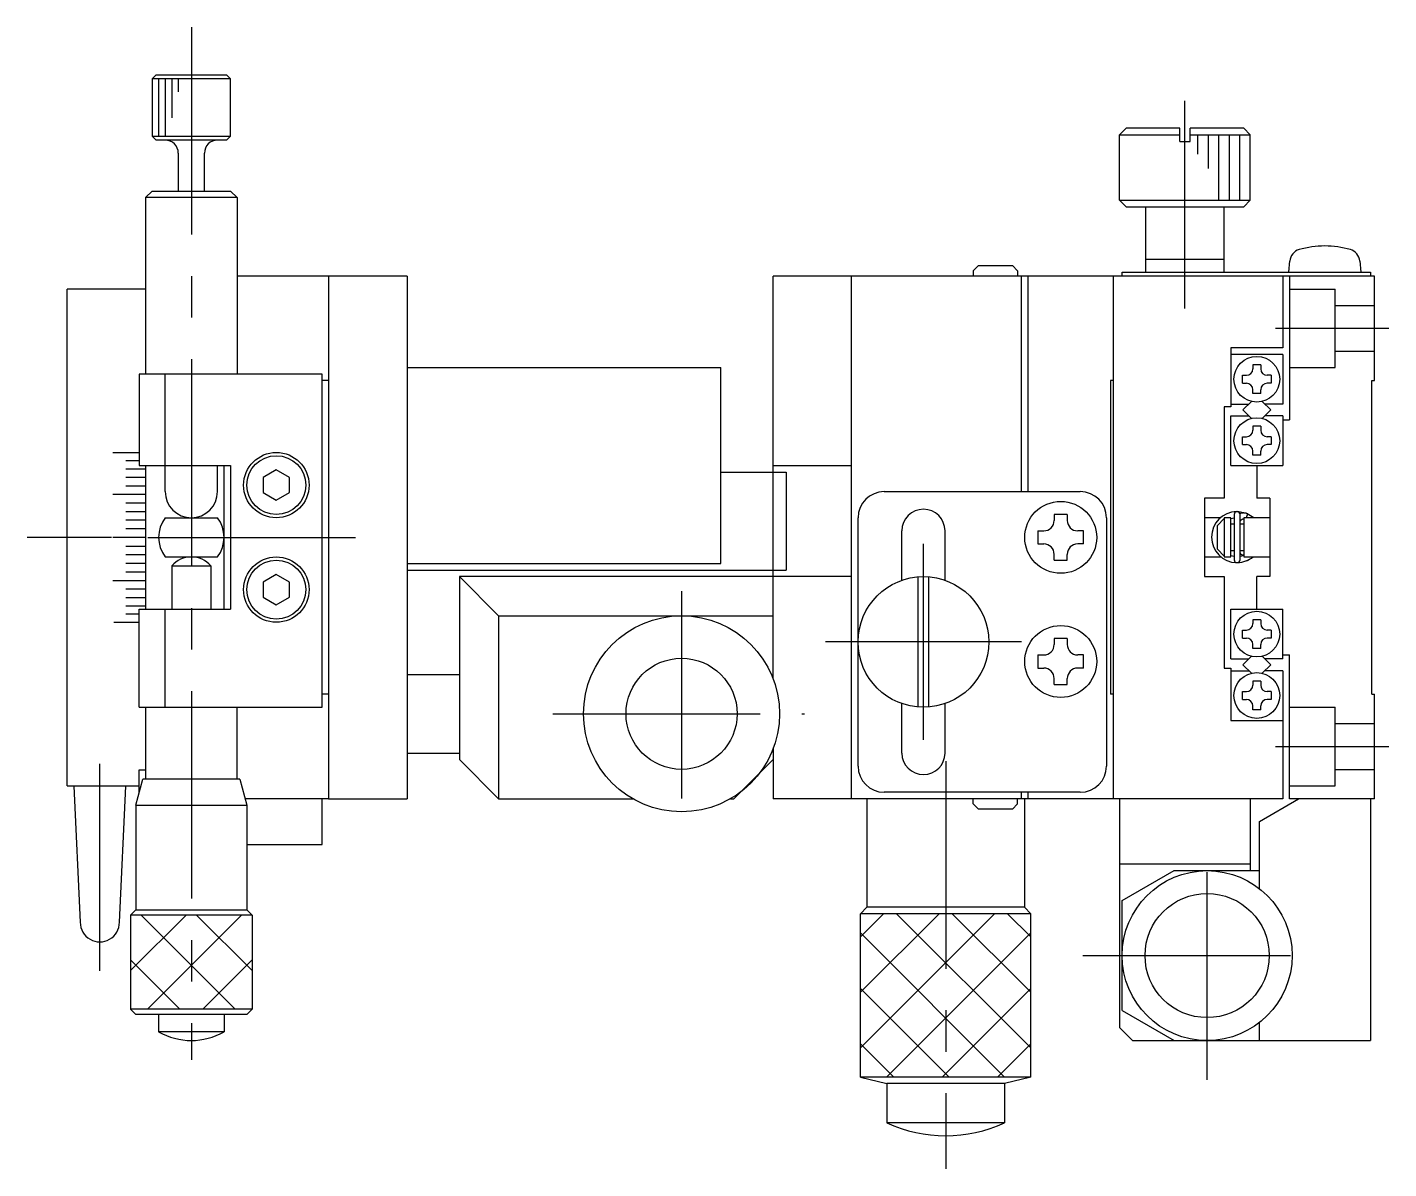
# Model space of a CAD drawing. Extents: x -1 to 365, y -8 to 323.
# Drawn here: x 260.8 to 364.9, y 124.6 to 211.9 of the extents above; entities that cross this region are included whole.
import ezdxf

# ---------------------------------------------------------------- set-up
doc = ezdxf.new("R2010")
doc.units = 0
doc.header["$LTSCALE"] = 0.5
doc.linetypes.add('CENTER', pattern=[50.8, 31.75, -6.35, 6.35, -6.35])
doc.linetypes.add('DASHED', pattern=[19.05, 12.7, -6.35])
for name, color, linetype in [('MSM_CENTER', 1, 'CENTER'), ('MSM_CONTINUOUS', 7, 'CONTINUOUS'), ('MSM_DASHED', 4, 'DASHED'), ('MSM_NARROW', 5, 'CONTINUOUS')]:
    doc.layers.add(name, color=color, linetype=linetype)

msp = doc.modelspace()

# ---------------------------------------------------------------- linework, layer by layer
at = {"layer": 'MSM_CENTER'}
for p, q in [((273.32, 211.95), (273.32, 132.93)), ((349.32, 190.43), (349.32, 207.13)), ((356.26, 188.91), (364.91, 188.91)), ((267.2, 172.91), (260.77, 172.91)), ((270, 172.91), (287.37, 172.91)), ((329.32, 157.41), (329.32, 172.41)), ((310.82, 168.8), (310.82, 150.08)), ((336.82, 164.91), (321.82, 164.91)), ((300.96, 159.41), (320.21, 159.41)), ((356.26, 156.91), (364.91, 156.91)), ((266.32, 139.73), (266.32, 155.59)), ((331.02, 155.78), (331.02, 124.6)), ((351.02, 131.41), (351.02, 150.41)), ((341.52, 140.91), (360.52, 140.91))]:
    msp.add_line(p, q, dxfattribs=at)
at = {"layer": 'MSM_CONTINUOUS'}
for p, q in [((270.62, 208.31), (270.32, 208.01)), ((270.62, 208.31), (276.02, 208.31)), ((276.32, 208.01), (276.02, 208.31)), ((276.32, 208.01), (270.32, 208.01)), ((270.32, 208.01), (270.32, 203.61)), ((276.32, 203.61), (276.32, 208.01)), ((344.82, 204.21), (344.32, 203.71)), ((348.92, 204.21), (344.82, 204.21)), ((348.92, 203.21), (348.92, 204.21)), ((353.82, 204.21), (349.72, 204.21)), ((349.72, 203.21), (349.72, 204.21)), ((354.32, 203.71), (353.82, 204.21)), ((270.32, 203.61), (276.32, 203.61)), ((270.32, 203.61), (270.62, 203.31)), ((276.02, 203.31), (270.62, 203.31)), ((276.02, 203.31), (276.32, 203.61)), ((344.32, 203.71), (348.92, 203.71)), ((344.32, 198.71), (344.32, 203.71)), ((348.92, 203.21), (349.72, 203.21)), ((349.72, 203.71), (354.32, 203.71)), ((354.32, 198.71), (354.32, 203.71)), ((272.32, 202.31), (272.32, 199.41)), ((274.32, 199.41), (274.32, 202.31)), ((270.32, 199.41), (269.82, 198.91)), ((270.32, 199.41), (276.32, 199.41)), ((276.82, 198.91), (276.32, 199.41)), ((276.82, 198.91), (269.82, 198.91)), ((269.82, 198.91), (269.82, 185.41)), ((276.82, 198.91), (276.82, 185.41)), ((344.32, 198.71), (354.32, 198.71)), ((344.32, 198.71), (344.82, 198.21)), ((344.82, 198.21), (353.82, 198.21)), ((346.32, 193.21), (346.32, 198.21)), ((352.32, 193.21), (352.32, 198.21)), ((353.82, 198.21), (354.32, 198.71)), ((333.52, 193.71), (333.12, 193.31)), ((333.52, 193.71), (336.12, 193.71)), ((336.12, 193.71), (336.52, 193.31)), ((346.32, 194.21), (352.32, 194.21)), ((357.27, 193.21), (357.34, 194.06)), ((362.69, 194.06), (362.77, 193.21)), ((289.82, 192.91), (276.82, 192.91)), ((283.82, 192.91), (283.82, 152.91)), ((289.82, 192.91), (289.82, 152.91)), ((363.82, 192.91), (317.82, 192.91)), ((317.82, 162.11), (317.82, 192.91)), ((323.82, 152.91), (323.82, 192.91)), ((333.12, 193.31), (333.12, 192.91)), ((336.52, 193.31), (336.52, 192.91)), ((336.82, 176.41), (336.82, 192.91)), ((337.32, 176.41), (337.32, 192.91)), ((343.82, 192.91), (343.82, 152.91)), ((344.52, 193.21), (363.52, 193.21)), ((344.52, 192.91), (344.52, 193.21)), ((356.82, 192.91), (356.82, 187.41)), ((357.32, 192.91), (357.32, 181.91)), ((363.52, 193.21), (363.52, 192.91)), ((363.82, 184.91), (363.82, 192.91)), ((269.82, 191.91), (263.82, 191.91)), ((263.82, 153.91), (263.82, 191.91)), ((356.82, 187.41), (352.82, 187.41)), ((352.82, 187.41), (352.82, 182.91)), ((356.82, 186.91), (352.82, 186.91)), ((356.82, 186.91), (356.82, 183.11)), ((269.32, 185.41), (269.32, 178.41)), ((283.32, 185.41), (269.32, 185.41)), ((271.32, 176.41), (271.32, 185.41)), ((283.32, 159.91), (283.32, 185.41)), ((289.82, 185.91), (313.82, 185.91)), ((313.82, 170.91), (313.82, 185.91)), ((355.12, 186.11), (354.52, 186.11)), ((354.52, 186.11), (354.52, 185.81)), ((355.12, 186.11), (355.12, 185.81)), ((283.82, 184.91), (283.32, 184.91)), ((343.82, 184.91), (343.62, 184.91)), ((343.62, 184.91), (343.62, 160.91)), ((353.72, 184.71), (353.72, 185.31)), ((353.72, 185.31), (354.02, 185.31)), ((353.72, 184.71), (354.02, 184.71)), ((355.92, 185.31), (355.62, 185.31)), ((355.92, 184.71), (355.62, 184.71)), ((355.92, 185.31), (355.92, 184.71)), ((363.62, 184.91), (363.82, 184.91)), ((363.62, 160.91), (363.62, 184.91)), ((353.76, 182.66), (354.41, 183.31)), ((354.52, 183.91), (354.52, 184.21)), ((355.12, 183.91), (354.52, 183.91)), ((355.12, 183.91), (355.12, 184.21)), ((355.23, 183.31), (355.88, 182.66)), ((352.82, 182.91), (352.32, 182.91)), ((352.32, 182.91), (352.32, 175.91)), ((352.82, 183.11), (354.21, 183.11)), ((353.76, 182.66), (354.41, 182.01)), ((355.23, 182.01), (355.88, 182.66)), ((356.82, 183.11), (355.43, 183.11)), ((352.82, 182.21), (354.21, 182.21)), ((352.82, 178.41), (352.82, 182.21)), ((355.12, 181.41), (354.52, 181.41)), ((354.52, 181.41), (354.52, 181.11)), ((355.12, 181.41), (355.12, 181.11)), ((356.82, 182.21), (355.43, 182.21)), ((356.82, 182.21), (356.82, 178.41)), ((356.82, 181.91), (357.32, 181.91)), ((353.72, 180.01), (353.72, 180.61)), ((353.72, 180.61), (354.02, 180.61)), ((355.92, 180.61), (355.62, 180.61)), ((355.92, 180.61), (355.92, 180.01)), ((267.32, 179.41), (269.32, 179.41)), ((353.72, 180.01), (354.02, 180.01)), ((354.52, 179.21), (354.52, 179.51)), ((355.12, 179.21), (354.52, 179.21)), ((355.12, 179.21), (355.12, 179.51)), ((355.92, 180.01), (355.62, 180.01)), ((268.32, 178.79), (269.32, 178.79)), ((268.32, 178.15), (269.82, 178.15)), ((269.32, 178.41), (276.32, 178.41)), ((269.82, 178.41), (269.82, 167.41)), ((275.32, 176.41), (275.32, 178.41)), ((275.82, 167.41), (275.82, 178.41)), ((276.32, 178.41), (276.32, 167.41)), ((317.82, 178.41), (323.82, 178.41)), ((352.82, 178.41), (356.82, 178.41)), ((354.82, 178.41), (354.82, 175.91)), ((268.32, 177.51), (269.82, 177.51)), ((279.82, 178.07), (278.82, 177.49)), ((278.82, 177.49), (278.82, 176.34)), ((280.82, 177.49), (279.82, 178.07)), ((280.82, 176.34), (280.82, 177.49)), ((313.82, 177.91), (318.82, 177.91)), ((318.82, 177.91), (318.82, 170.41)), ((267.32, 176.21), (269.82, 176.21)), ((268.32, 176.86), (269.82, 176.86)), ((278.82, 176.34), (279.82, 175.76)), ((279.82, 175.76), (280.82, 176.34)), ((326.32, 176.41), (341.32, 176.41)), ((268.32, 175.56), (269.82, 175.56)), ((352.32, 175.91), (350.82, 175.91)), ((350.82, 175.91), (350.82, 169.91)), ((355.82, 175.91), (354.82, 175.91)), ((355.82, 175.91), (355.82, 169.91)), ((268.32, 174.9), (269.82, 174.9)), ((268.32, 174.24), (269.82, 174.24)), ((271.32, 174.41), (275.32, 174.41)), ((324.32, 155.41), (324.32, 174.41)), ((340.32, 174.66), (339.32, 174.66)), ((339.32, 174.66), (339.32, 174.21)), ((340.32, 174.66), (340.32, 174.21)), ((343.32, 174.41), (343.32, 155.41)), ((352.05, 174.41), (350.82, 174.41)), ((351.82, 173.83), (352.32, 174.36)), ((352.82, 174.41), (352.32, 174.41)), ((352.32, 174.41), (352.32, 171.41)), ((352.82, 174.35), (353.09, 174.41)), ((352.82, 171.41), (352.82, 174.41)), ((353.09, 174.65), (353.09, 171.2)), ((354.1, 174.71), (353.34, 174.88)), ((353.54, 174.72), (353.53, 174.72)), ((353.57, 174.74), (353.54, 174.72)), ((353.54, 171.2), (353.54, 174.65)), ((353.54, 174.1), (353.55, 174.12)), ((353.54, 174.09), (353.54, 174.1)), ((353.54, 174.08), (353.54, 174.09)), ((353.54, 174.06), (353.54, 174.08)), ((353.54, 174.05), (353.54, 174.06)), ((353.55, 174.14), (353.56, 174.16)), ((353.55, 174.13), (353.55, 174.14)), ((353.55, 174.12), (353.55, 174.13)), ((353.56, 174.17), (353.57, 174.18)), ((353.56, 174.16), (353.56, 174.17)), ((353.61, 174.75), (353.57, 174.74)), ((353.57, 174.18), (353.58, 174.19)), ((353.58, 174.2), (353.59, 174.21)), ((353.58, 174.19), (353.58, 174.2)), ((353.59, 174.21), (353.6, 174.23)), ((353.6, 174.23), (353.61, 174.24)), ((353.64, 174.76), (353.61, 174.75)), ((353.61, 174.24), (353.62, 174.25)), ((353.62, 174.25), (353.63, 174.25)), ((353.63, 174.25), (353.64, 174.26)), ((353.68, 174.76), (353.64, 174.76)), ((353.64, 174.26), (353.65, 174.27)), ((353.65, 174.27), (353.66, 174.28)), ((353.66, 174.28), (353.67, 174.29)), ((353.67, 174.29), (353.68, 174.29)), ((353.71, 174.77), (353.68, 174.76)), ((353.68, 174.29), (353.69, 174.3)), ((353.69, 174.3), (353.71, 174.31)), ((353.75, 174.77), (353.71, 174.77)), ((353.71, 174.31), (353.72, 174.31)), ((353.72, 174.31), (353.73, 174.31)), ((353.73, 174.31), (353.74, 174.32)), ((353.74, 174.32), (353.76, 174.32)), ((353.78, 174.78), (353.75, 174.77)), ((353.76, 174.32), (353.77, 174.32)), ((353.77, 174.32), (353.79, 174.33)), ((353.82, 174.78), (353.78, 174.78)), ((353.79, 174.33), (353.8, 174.33)), ((353.8, 174.33), (353.81, 174.33)), ((353.81, 174.33), (353.82, 174.33)), ((353.85, 174.77), (353.82, 174.78)), ((353.82, 174.41), (353.82, 171.41)), ((355.82, 174.41), (353.82, 174.41)), ((353.89, 174.77), (353.85, 174.77)), ((353.93, 174.77), (353.89, 174.77)), ((353.96, 174.76), (353.93, 174.77)), ((354, 174.75), (353.96, 174.76)), ((354, 174.43), (353.99, 174.41)), ((354.03, 174.74), (354, 174.75)), ((354.1, 174.71), (354, 174.41)), ((354.01, 174.45), (354, 174.43)), ((354.02, 174.46), (354.01, 174.45)), ((354.03, 174.48), (354.02, 174.46)), ((354.06, 174.73), (354.03, 174.74)), ((354.04, 174.52), (354.03, 174.5)), ((354.03, 174.5), (354.03, 174.48)), ((354.05, 174.53), (354.04, 174.52)), ((354.06, 174.57), (354.05, 174.55)), ((354.05, 174.55), (354.05, 174.53)), ((354.09, 174.72), (354.06, 174.73)), ((354.07, 174.58), (354.06, 174.57)), ((354.08, 174.62), (354.07, 174.6)), ((354.07, 174.6), (354.07, 174.58)), ((354.09, 174.65), (354.08, 174.63)), ((354.08, 174.63), (354.08, 174.62)), ((354.58, 174.41), (354.09, 174.72)), ((354.09, 174.72), (354.1, 174.72)), ((354.1, 174.68), (354.09, 174.67)), ((354.09, 174.67), (354.09, 174.66)), ((354.09, 174.66), (354.09, 174.65)), ((354.1, 174.72), (354.1, 174.71)), ((354.1, 174.71), (354.1, 174.71)), ((354.13, 174.7), (354.1, 174.71)), ((354.1, 174.71), (354.1, 174.71)), ((354.1, 174.71), (354.1, 174.7)), ((354.1, 174.7), (354.1, 174.7)), ((354.1, 174.7), (354.1, 174.69)), ((354.1, 174.69), (354.1, 174.68)), ((269.82, 172.91), (267.32, 172.91)), ((268.32, 173.58), (269.82, 173.58)), ((327.67, 169.63), (327.67, 173.41)), ((330.97, 169.63), (330.97, 173.41)), ((338.07, 173.41), (338.07, 172.41)), ((338.07, 173.41), (338.52, 173.41)), ((341.57, 173.41), (341.12, 173.41)), ((341.57, 172.41), (341.57, 173.41)), ((351.82, 172), (351.82, 173.83)), ((353.09, 173.91), (352.82, 173.91)), ((353.82, 173.91), (353.54, 173.91)), ((268.32, 172.25), (269.82, 172.25)), ((338.07, 172.41), (338.52, 172.41)), ((341.57, 172.41), (341.12, 172.41)), ((352.32, 171.47), (351.82, 172)), ((352.82, 171.91), (353.09, 171.91)), ((353.54, 171.91), (353.82, 171.91)), ((268.32, 171.59), (269.82, 171.59)), ((268.32, 170.93), (269.82, 170.93)), ((271.32, 171.41), (275.32, 171.41)), ((289.82, 170.91), (313.82, 170.91)), ((339.32, 171.16), (339.32, 171.61)), ((339.32, 171.16), (340.32, 171.16)), ((340.32, 171.16), (340.32, 171.61)), ((350.82, 171.41), (352.09, 171.41)), ((352.32, 171.41), (352.82, 171.41)), ((353.09, 171.45), (352.82, 171.51)), ((353.54, 171.8), (353.54, 171.81)), ((353.54, 171.79), (353.54, 171.8)), ((353.54, 171.77), (353.54, 171.79)), ((353.54, 171.76), (353.54, 171.77)), ((353.55, 171.75), (353.54, 171.76)), ((353.82, 171.52), (353.54, 171.45)), ((353.55, 171.73), (353.55, 171.75)), ((353.55, 171.72), (353.55, 171.73)), ((353.56, 171.71), (353.55, 171.72)), ((353.56, 171.7), (353.56, 171.71)), ((353.57, 171.68), (353.56, 171.7)), ((353.57, 171.67), (353.57, 171.68)), ((353.58, 171.66), (353.57, 171.67)), ((353.59, 171.65), (353.58, 171.66)), ((353.6, 171.64), (353.59, 171.65)), ((353.6, 171.63), (353.6, 171.64)), ((353.61, 171.62), (353.6, 171.63)), ((353.62, 171.61), (353.61, 171.62)), ((353.63, 171.6), (353.62, 171.61)), ((353.64, 171.59), (353.63, 171.6)), ((353.65, 171.58), (353.64, 171.59)), ((353.67, 171.57), (353.65, 171.58)), ((353.68, 171.57), (353.67, 171.57)), ((353.69, 171.56), (353.68, 171.57)), ((353.7, 171.56), (353.69, 171.56)), ((353.71, 171.55), (353.7, 171.56)), ((353.73, 171.55), (353.71, 171.55)), ((353.74, 171.54), (353.73, 171.55)), ((353.75, 171.54), (353.74, 171.54)), ((353.77, 171.54), (353.75, 171.54)), ((353.78, 171.53), (353.77, 171.54)), ((353.79, 171.53), (353.78, 171.53)), ((353.81, 171.53), (353.79, 171.53)), ((353.82, 171.53), (353.81, 171.53)), ((353.82, 171.41), (355.82, 171.41)), ((354.03, 171.12), (354.09, 171.14)), ((354.09, 171.14), (354.12, 171.15)), ((354.09, 171.14), (354.09, 171.14)), ((354.1, 171.14), (354.09, 171.14)), ((354.09, 171.14), (354.09, 171.14)), ((354.09, 171.14), (354.09, 171.14)), ((268.32, 170.27), (269.82, 170.27)), ((271.82, 170.74), (274.82, 170.74)), ((271.82, 170.74), (271.82, 167.41)), ((274.82, 170.74), (274.82, 167.41)), ((279.82, 170.07), (278.82, 169.49)), ((280.82, 169.49), (279.82, 170.07)), ((289.82, 170.41), (318.82, 170.41)), ((293.82, 169.91), (296.82, 166.91)), ((293.82, 169.91), (293.82, 155.91)), ((323.82, 169.91), (293.82, 169.91)), ((328.92, 159.95), (328.92, 169.91)), ((329.72, 159.91), (329.72, 169.9)), ((350.82, 169.91), (352.32, 169.91)), ((352.32, 169.91), (352.32, 162.91)), ((354.82, 167.41), (354.82, 169.91)), ((355.82, 169.91), (354.82, 169.91)), ((267.32, 169.61), (269.82, 169.61)), ((268.32, 168.96), (269.82, 168.96)), ((278.82, 169.49), (278.82, 168.34)), ((280.82, 168.34), (280.82, 169.49)), ((268.32, 168.32), (269.82, 168.32)), ((268.32, 167.68), (269.82, 167.68)), ((278.82, 168.34), (279.82, 167.76)), ((279.82, 167.76), (280.82, 168.34)), ((269.32, 167.04), (268.32, 167.04)), ((269.32, 167.41), (276.32, 167.41)), ((269.32, 159.91), (269.32, 167.41)), ((271.32, 159.91), (271.32, 167.41)), ((296.82, 166.91), (296.82, 152.91)), ((296.82, 166.91), (317.82, 166.91)), ((352.82, 167.41), (356.82, 167.41)), ((352.82, 163.61), (352.82, 167.41)), ((356.82, 163.61), (356.82, 167.41)), ((267.39, 166.42), (269.32, 166.42)), ((353.72, 165.21), (353.72, 165.81)), ((353.72, 165.81), (354.02, 165.81)), ((355.12, 166.61), (354.52, 166.61)), ((354.52, 166.61), (354.52, 166.31)), ((355.12, 166.61), (355.12, 166.31)), ((355.92, 165.81), (355.62, 165.81)), ((355.92, 165.81), (355.92, 165.21)), ((340.32, 165.16), (339.32, 165.16)), ((339.32, 165.16), (339.32, 164.71)), ((340.32, 165.16), (340.32, 164.71)), ((353.72, 165.21), (354.02, 165.21)), ((354.52, 164.41), (354.52, 164.71)), ((355.12, 164.41), (355.12, 164.71)), ((355.92, 165.21), (355.62, 165.21)), ((338.07, 163.91), (338.07, 162.91)), ((338.07, 163.91), (338.52, 163.91)), ((341.57, 163.91), (341.12, 163.91)), ((341.57, 162.91), (341.57, 163.91)), ((352.82, 163.61), (354.21, 163.61)), ((353.76, 163.16), (354.41, 163.81)), ((355.12, 164.41), (354.52, 164.41)), ((355.23, 163.81), (355.88, 163.16)), ((356.82, 163.61), (355.43, 163.61)), ((356.82, 163.91), (357.32, 163.91)), ((357.32, 152.91), (357.32, 163.91)), ((338.07, 162.91), (338.52, 162.91)), ((341.57, 162.91), (341.12, 162.91)), ((352.32, 162.91), (352.82, 162.91)), ((352.82, 162.91), (352.82, 158.91)), ((352.82, 162.71), (354.21, 162.71)), ((353.76, 163.16), (354.41, 162.51)), ((355.23, 162.51), (355.88, 163.16)), ((356.82, 162.71), (355.43, 162.71)), ((356.82, 162.71), (356.82, 152.91)), ((289.82, 162.41), (293.82, 162.41)), ((339.32, 161.66), (339.32, 162.11)), ((339.32, 161.66), (340.32, 161.66)), ((340.32, 161.66), (340.32, 162.11)), ((355.12, 161.91), (354.52, 161.91)), ((354.52, 161.91), (354.52, 161.61)), ((355.12, 161.91), (355.12, 161.61)), ((283.82, 160.91), (283.32, 160.91)), ((343.82, 160.91), (343.62, 160.91)), ((353.72, 160.51), (353.72, 161.11)), ((353.72, 161.11), (354.02, 161.11)), ((353.72, 160.51), (354.02, 160.51)), ((355.92, 161.11), (355.62, 161.11)), ((355.92, 160.51), (355.62, 160.51)), ((355.92, 161.11), (355.92, 160.51)), ((363.62, 160.91), (363.82, 160.91)), ((363.82, 152.91), (363.82, 160.91)), ((269.32, 159.91), (283.32, 159.91)), ((269.82, 159.91), (269.82, 154.41)), ((276.82, 154.41), (276.82, 159.91)), ((327.67, 156.41), (327.67, 160.19)), ((330.97, 156.41), (330.97, 160.19)), ((354.52, 159.71), (354.52, 160.01)), ((355.12, 159.71), (354.52, 159.71)), ((355.12, 159.71), (355.12, 160.01)), ((352.82, 158.91), (356.82, 158.91)), ((289.82, 156.41), (293.82, 156.41)), ((317.82, 156.72), (317.82, 152.91)), ((293.82, 155.91), (296.82, 152.91)), ((317.82, 155.91), (314.82, 152.91)), ((269.07, 152.41), (269.6, 154.41)), ((269.32, 155.13), (269.82, 155.13)), ((269.32, 153.41), (269.32, 155.13)), ((277.03, 154.41), (269.6, 154.41)), ((277.03, 154.41), (277.57, 152.41)), ((263.82, 153.91), (269.32, 153.91)), ((264.32, 153.88), (264.82, 143.46)), ((267.82, 143.46), (268.32, 153.88)), ((341.32, 153.41), (326.32, 153.41)), ((336.82, 152.91), (336.82, 153.41)), ((337.32, 152.91), (337.32, 153.41)), ((269.07, 152.41), (277.57, 152.41)), ((269.07, 152.41), (269.07, 144.41)), ((283.82, 152.91), (277.43, 152.91)), ((277.57, 152.41), (277.57, 144.41)), ((283.32, 149.41), (283.32, 152.91)), ((283.82, 152.91), (289.82, 152.91)), ((296.82, 152.91), (307.08, 152.91)), ((314.56, 152.91), (314.82, 152.91)), ((356.82, 152.91), (317.82, 152.91)), ((325, 152.91), (325, 144.61)), ((333.12, 152.51), (333.12, 152.91)), ((333.12, 152.51), (333.52, 152.11)), ((336.12, 152.11), (333.52, 152.11)), ((336.52, 152.51), (336.12, 152.11)), ((336.52, 152.51), (336.52, 152.91)), ((337.04, 152.91), (337.04, 144.61)), ((344.32, 152.91), (344.32, 135.41)), ((354.32, 152.91), (354.32, 147.41)), ((355.02, 151.18), (358.02, 152.91)), ((363.82, 152.91), (357.32, 152.91)), ((363.52, 152.91), (363.52, 134.41)), ((355.02, 146.04), (355.02, 151.18)), ((277.57, 149.41), (283.32, 149.41)), ((354.32, 147.91), (344.32, 147.91)), ((344.52, 145.12), (348.49, 147.41)), ((348.49, 147.41), (355.02, 147.41)), ((344.52, 136.71), (344.52, 145.12)), ((268.67, 144.01), (269.07, 144.41)), ((277.97, 144.01), (268.67, 144.01)), ((268.67, 144.01), (268.67, 144.01)), ((268.67, 144.01), (268.67, 136.81)), ((269.07, 144.41), (277.57, 144.41)), ((277.97, 144.01), (277.57, 144.41)), ((277.97, 144.01), (277.96, 144.01)), ((277.97, 144.01), (277.97, 136.81)), ((324.5, 144.11), (325, 144.61)), ((337.54, 144.11), (324.5, 144.11)), ((324.5, 131.61), (324.5, 144.11)), ((337.04, 144.61), (325, 144.61)), ((337.54, 144.11), (337.04, 144.61)), ((337.54, 131.61), (337.54, 144.11)), ((277.97, 136.81), (268.67, 136.81)), ((269.07, 136.41), (268.67, 136.81)), ((277.57, 136.41), (277.97, 136.81)), ((344.52, 136.71), (348.49, 134.41)), ((277.57, 136.41), (269.07, 136.41)), ((270.82, 136.41), (270.82, 135.08)), ((275.82, 136.41), (275.82, 135.08)), ((344.32, 135.41), (345.32, 134.41)), ((355.02, 134.41), (355.02, 135.79)), ((275.82, 135.08), (270.82, 135.08)), ((345.32, 134.41), (363.52, 134.41)), ((337.54, 131.61), (324.5, 131.61)), ((324.5, 131.61), (326.52, 131.11)), ((337.54, 131.61), (335.52, 131.11)), ((335.52, 131.11), (326.52, 131.11)), ((326.52, 131.11), (326.52, 128.11)), ((335.52, 131.11), (335.52, 128.11)), ((335.52, 128.11), (326.52, 128.11))]:
    msp.add_line(p, q, dxfattribs=at)
for centre, radius in [((354.82, 185.01), 1.75), ((354.82, 180.31), 1.75), ((279.82, 176.91), 2.5), ((279.82, 176.91), 2.25), ((339.82, 172.91), 2.75), ((279.82, 168.91), 2.5), ((279.82, 168.91), 2.25), ((329.32, 164.91), 5), ((310.82, 159.41), 7.5), ((354.82, 165.51), 1.75), ((339.82, 163.41), 2.75), ((310.82, 159.41), 4.25), ((354.82, 160.81), 1.75), ((351.02, 140.91), 6.5), ((351.02, 140.91), 4.75)]:
    msp.add_circle(centre, radius, dxfattribs=at)
for centre, radius, start, end in [((271.32, 202.31), 1, 0, 90), ((275.32, 202.31), 1, 90, 180), ((358.34, 193.97), 1, 106.257, 175), ((360.02, 188.21), 7, 73.743, 106.257), ((361.7, 193.97), 1, 5, 73.743), ((354.02, 185.81), 0.5, 270, 0), ((355.62, 185.81), 0.5, 180, 270), ((354.02, 184.21), 0.5, 0, 90), ((355.62, 184.21), 0.5, 90, 180), ((354.02, 181.11), 0.5, 270, 0), ((355.62, 181.11), 0.5, 180, 270), ((354.02, 179.51), 0.5, 0, 90), ((355.62, 179.51), 0.5, 90, 180), ((273.32, 176.41), 2, 180, 0), ((326.32, 174.41), 2, 90, 180), ((341.32, 174.41), 2, 0, 90), ((329.32, 173.41), 1.65, 0, 180), ((273.32, 172.91), 2.5, 143.1302, 216.8701), ((273.32, 172.91), 2.5, 323.1299, 36.8698), ((338.52, 174.21), 0.8, 270, 0), ((341.12, 174.21), 0.8, 180, 270), ((353.31, 172.93), 1.95, 90.7473, 269.1574), ((353.31, 174.65), 0.225, 0, 180), ((338.52, 171.61), 0.8, 0, 90), ((341.12, 171.61), 0.8, 90, 180), ((273.32, 169.41), 2, 41.4097, 138.5904), ((353.31, 171.2), 0.225, 180, 0), ((353.31, 172.94), 1.95, 270.9364, 308.8679), ((354.02, 166.31), 0.5, 270, 0), ((355.62, 166.31), 0.5, 180, 270), ((338.52, 164.71), 0.8, 270, 0), ((341.12, 164.71), 0.8, 180, 270), ((354.02, 164.71), 0.5, 0, 90), ((355.62, 164.71), 0.5, 90, 180), ((338.52, 162.11), 0.8, 0, 90), ((341.12, 162.11), 0.8, 90, 180), ((354.02, 161.61), 0.5, 270, 0), ((355.62, 161.61), 0.5, 180, 270), ((354.02, 160.01), 0.5, 0, 90), ((355.62, 160.01), 0.5, 90, 180), ((329.32, 156.41), 1.65, 180, 0), ((326.32, 155.41), 2, 180, 270), ((341.32, 155.41), 2, 270, 0), ((266.32, 143.46), 1.5, 179.9999, 0.0001), ((273.32, 139.41), 5, 240, 300), ((331.02, 137.74), 10.62, 244.9423, 295.0577)]:
    msp.add_arc(centre, radius, start, end, dxfattribs=at)
at = {"layer": 'MSM_DASHED'}
for p, q in [((357.32, 191.91), (360.82, 191.91)), ((360.82, 185.91), (360.82, 191.91)), ((360.82, 190.66), (363.82, 190.66)), ((360.82, 187.16), (363.82, 187.16)), ((357.32, 185.91), (360.82, 185.91)), ((357.32, 159.91), (360.82, 159.91)), ((360.82, 153.91), (360.82, 159.91)), ((360.82, 158.66), (363.82, 158.66)), ((360.82, 155.16), (363.82, 155.16)), ((357.32, 153.91), (360.82, 153.91))]:
    msp.add_line(p, q, dxfattribs=at)
at = {"layer": 'MSM_NARROW'}
for p, q in [((270.82, 208.01), (270.82, 203.61)), ((271.32, 208.01), (271.32, 203.61)), ((271.82, 208.01), (271.82, 205.01)), ((272.32, 208.01), (272.32, 207.01)), ((350.32, 202.24), (350.32, 203.71)), ((351.12, 201.14), (351.12, 203.71)), ((351.92, 198.71), (351.92, 203.71)), ((352.72, 198.71), (352.72, 203.71)), ((353.52, 198.71), (353.52, 203.71)), ((272.92, 144.01), (268.67, 139.76)), ((276.67, 136.81), (269.47, 144.01)), ((277.16, 144.01), (269.96, 136.81)), ((277.97, 139.76), (273.72, 144.01)), ((324.5, 133.85), (334.76, 144.11)), ((324.5, 138.1), (330.52, 144.11)), ((324.5, 142.34), (326.27, 144.11)), ((327.27, 144.11), (337.54, 133.85)), ((331.52, 144.11), (337.54, 138.1)), ((335.76, 144.11), (337.54, 142.34)), ((324.5, 142.65), (335.53, 131.61)), ((326.5, 131.61), (337.54, 142.65)), ((272.43, 136.81), (268.67, 140.58)), ((277.97, 140.58), (274.2, 136.81)), ((324.5, 138.4), (331.29, 131.61)), ((330.75, 131.61), (337.54, 138.4)), ((324.5, 134.16), (327.05, 131.61)), ((334.99, 131.61), (337.54, 134.16))]:
    msp.add_line(p, q, dxfattribs=at)

doc.saveas('drawing.dxf')
